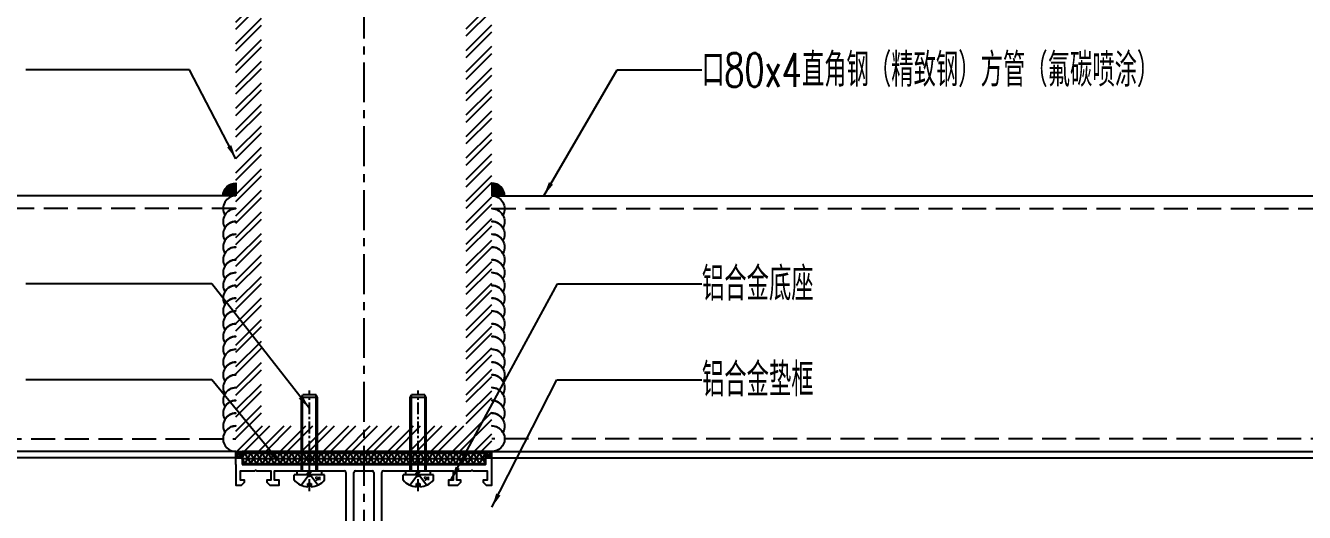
# Model space of a CAD drawing. Extents: x -160106 to 966792, y -663931 to 1550022.
# Drawn here: x -91093.1 to -90693.4, y -86008.6 to -85856.2 of the extents above; entities that cross this region are included whole.
import ezdxf
from ezdxf.enums import TextEntityAlignment as Align

# ---------------------------------------------------------------- set-up
doc = ezdxf.new("R2010")
doc.units = 0
for name, pattern in [('CENTER', [2, 1.25, -0.25, 0.25, -0.25]), ('ZN-CENTER', [2, 1.25, -0.25, 0.25, -0.25]), ('ZN-DASH', [0.35, 0.25, -0.1])]:
    doc.linetypes.add(name, pattern=pattern)
for name, color, linetype in [('!ZN1-填充-8', 8, 'Continuous'), ('!ZN1-文字-7', 7, 'Continuous'), ('!ZN1-标注-173', 173, 'Continuous'), ('!ZN4-焊缝-8', 8, 'Continuous'), ('!ZN4-辅助材料-1', 1, 'Continuous'), ('!ZN4-配件-11', 11, 'Continuous'), ('!ZN5-钢材投影-40', 40, 'Continuous'), ('!ZN5-铝材投影-112', 112, 'Continuous'), ('!ZN5-铝材断面-6', 6, 'Continuous'), ('!ZN6-虚线-8', 8, 'ZN-DASH'), ('A_Hatch', 8, 'Continuous'), ('ZX', 240, 'CENTER'), ('型材截面颜色', 253, 'Continuous'), ('焊缝', 8, 'Continuous')]:
    doc.layers.add(name, color=color, linetype=linetype)
doc.styles.add('DHTEXT-1', font='ROMANS.shx', dxfattribs={"width": 0.7, "bigfont": 'CHINESE.shx'})
doc.styles.add('ZNDimTStyle', font='ROMANS.shx', dxfattribs={"width": 0.7, "bigfont": 'CHINESE.shx'})
doc.styles.add('ZNTextStyle', font='ROMANS.shx', dxfattribs={"width": 0.7, "bigfont": 'CHINESE.shx'})
doc.dimstyles.new('ZN机械-3', dxfattribs={"dimscale": 3, "dimtxt": 2.5, "dimasz": 1.5, "dimexe": 1, "dimexo": 2, "dimgap": 0.9, "dimtad": 1, "dimdec": 0, "dimzin": 0, "dimdsep": 46, "dimtxsty": 'ZNDimTStyle', "dimcen": 2.5, "dimdle": 1, "dimclrd": 173, "dimclre": 173, "dimclrt": 7, "dimazin": 2, "dimtfac": 1, "dimtdec": 4, "dimtix": 1, "dimtmove": 2, "dimatfit": 3, "dimfxl": 0, "dimfrac": 2, "dimtolj": 1, "dimtzin": 0, "dimarcsym": 0})
pattern_1 = [(45, (-63849.03507, 7998.2761), (0.2525697034, 0.9260889125), [1.190625, -0.238125, 0, -0.238125])]

# ---------------------------------------------------------------- blocks, each defined once
blk = doc.blocks.new('20250822083029')
at = {"layer": '!ZN5-铝材断面-6', "elevation": 0}
for points in [[(-40, -2), (-40, 0), (-38, 0), (-38, -2)], [(-40, -2), (-40, -8.5), (-38.2, -8.5), (-37.3, -7.6), (-37.3, -7), (-38.5, -7), (-38.5, -4), (-34.05, -4), (-33.8, -3.8), (-33.55, -4), (-29.1, -4), (-29.1, -7), (-30.3, -7), (-30.3, -7.6), (-29.4, -8.5), (-26.5, -8.5), (-26.5, -7), (-27.9, -7), (-27.9, -4), (-6.1, -4)], [(6.1, -4), (27.9, -4), (27.9, -7), (26.5, -7), (26.5, -8.5), (29.4, -8.5), (30.3, -7.6), (30.3, -7), (29.1, -7), (29.1, -4), (33.55, -4), (33.8, -3.8), (34.05, -4), (38.5, -4), (38.5, -7), (37.3, -7), (37.3, -7.6), (38.2, -8.5), (40, -8.5), (40, -2), (40, 0), (38, 0), (38, -2), (-38, -2)], [(-5.6, -4.5), (-5.6, -43.4), (-3.5, -43.4), (-2.52, -41.45)], [(-3.1, -33), (-3.1, -4.5)], [(-2.6, -4), (2.6, -4)], [(2.52, -41.45), (3.5, -43.4), (5.6, -43.4), (5.6, -4.5)], [(3.1, -4.5), (3.1, -33)], [(2.6, -33.5), (-2.6, -33.5)], [(-2.88, -40.82), (-2.27, -39.61)], [(-2.1, -39.5), (2.1, -39.5)], [(2.27, -39.61), (2.88, -40.82)], [(-2.61, -41.18), (-2.79, -41.09)], [(2.79, -41.09), (2.61, -41.18)]]:
    blk.add_lwpolyline(points, dxfattribs=at)
at = {"layer": '!ZN5-铝材断面-6'}
for centre, major_axis, start_param, end_param in [((-6.1, -4.5), (0.354, 0.354), 5.497787, 7.068583), ((-2.6, -4.5), (-0.354, 0.354), -0.785398, 0.785398), ((2.6, -4.5), (0.354, 0.354), 5.497787, 7.068583), ((6.1, -4.5), (-0.354, 0.354), -0.785398, 0.785398), ((-2.6, -33), (0.354, 0.354), 2.356194, 3.926991), ((2.6, -33), (-0.354, 0.354), 2.356194, 3.926991), ((-2.1, -39.7), (-0.141, 0.141), -0.785398, 0.321751), ((2.1, -39.7), (-0.141, 0.141), 4.390638, 5.497787), ((-2.7, -40.91), (-0.141, 0.141), 0.321751, 1.892547), ((-2.7, -41.36), (0.141, 0.141), 5.497787, 6.604936), ((-2.7, -41.36), (-0.141, 0.141), 3.463343, 3.926991), ((2.7, -41.36), (-0.141, 0.141), -0.321751, 0.785398), ((2.7, -41.36), (0.141, 0.141), 2.356194, 2.819842), ((2.7, -40.91), (0.141, 0.141), 4.390638, 5.961435)]:
    blk.add_ellipse(centre, major_axis=major_axis, ratio=1, start_param=start_param, end_param=end_param, dxfattribs=at)
blk = doc.blocks.new('*U736')
at = {"linetype": 'ByBlock', "ltscale": 10}
for p, q in [((-2.9, 4.75), (-1.3, 4.75)), ((-1.3, -4.75), (-1.3, 4.75)), ((-5, 0.5), (-4, 0.5)), ((-4.54, 2.61), (-1.3, 0.19)), ((-4, 0.5), (-4, -0.5)), ((-1.75, 0.53), (-1.75, 0)), ((-1.3, -3.85), (-1.3, 3.85)), ((-1.3, 3.85), (0, 3.85)), ((0, 0), (-1.3, 0.93)), ((0, -0.7), (-1.3, 0.24)), ((0, 3.85), (0, -3.85)), ((0, 2.5), (22.95, 2.5)), ((0, 2.13), (23.6, 2.13)), ((22.95, -2.5), (22.95, 2.5)), ((22.95, 2.5), (23.7, 2.07)), ((23.7, -2.07), (23.7, 2.07)), ((-4, -0.5), (-5, -0.5)), ((-4.54, -2.61), (-1.3, -0.19)), ((-1.75, -0.53), (-1.75, 0)), ((-1.3, -3.85), (0, -3.85)), ((0, -2.12), (23.6, -2.12)), ((0, -2.5), (22.95, -2.5)), ((22.95, -2.5), (23.7, -2.07)), ((-2.9, -4.75), (-1.3, -4.75))]:
    blk.add_line(p, q, dxfattribs=at)
at = {"color": 0, "linetype": 'ZN-CENTER', "ltscale": 3}
blk.add_line((-6.35, 0), (25.15, 0), dxfattribs=at)
at = {"linetype": 'ByBlock', "ltscale": 10}
for centre, start, end in [((0.56, 0.39), 128.4335, 178.8961), ((0.56, -0.39), 181.1039, 231.5665)]:
    blk.add_arc(centre, 5.56, start, end, dxfattribs=at)
at = {"layer": 'Defpoints', "color": 0, "ltscale": 10, "style": 'DHTEXT-1', "width": 0.7}
blk.add_text('M5', height=1, rotation=90, dxfattribs=at).set_placement((-1.91, -2.64), align=Align.CENTER)
blk = doc.blocks.new('20250822084406')
at = {"layer": 'A_Hatch'}
h = blk.add_hatch(dxfattribs=at)
h.set_pattern_fill('ANSI32', color=256)
h.set_pattern_definition([(45, (-40, -1e-07), (-3.3676, 3.3676), []), (45, (-37.755, -1e-07), (-3.3676, 3.3676), [])])
h.paths.add_polyline_path([(40, 200), (-40, 200), (-40, 0), (40, 0)])
h.paths.add_polyline_path([(-32, 8), (-32, 192), (32, 192), (32, 8)], flags=16)
blk = doc.blocks.new('20250822090644')
at = {"layer": '!ZN1-填充-8', "ltscale": 50}
h = blk.add_hatch(dxfattribs=at)
h.set_pattern_fill('NET3', color=256, scale=0.5)
h.set_pattern_definition([(0, (-63849.0344, 7996.2761), (0, 1.5875), []), (60, (-63849.0344, 7996.2761), (-1.37481533, 0.79375), []), (120, (-63849.0344, 7996.2761), (-1.37481533, -0.79375), [])])
h.paths.add_polyline_path([(-38, -4), (38, -4), (38, -0.01), (-38, 0)])
at = {"layer": '型材截面颜色', "ltscale": 60}
h = blk.add_hatch(dxfattribs=at)
h.set_pattern_fill('ANSI36', color=256, scale=0.3)
h.set_pattern_definition(pattern_1)
h.paths.add_polyline_path([(-40, 0), (-38, 0), (-38, -2), (-40, -2)])
h = blk.add_hatch(dxfattribs=at)
h.set_pattern_fill('ANSI36', color=256, scale=0.3)
h.set_pattern_definition(pattern_1)
h.paths.add_polyline_path([(40, 0), (38, 0), (38, -2), (40, -2)])
at = {"layer": '!ZN4-辅助材料-1'}
for points in [[(-38, -4), (38, -4), (38, 0), (-38, 0)], [(-40, 0), (-38, 0), (-38, -2), (-40, -2)], [(40, 0), (38, 0), (38, -2), (40, -2)]]:
    blk.add_lwpolyline(points, close=True, dxfattribs=at)
blk = doc.blocks.new('*U798')
at = {"layer": '!ZN4-焊缝-8', "ltscale": 20}
h = blk.add_hatch(color=8, dxfattribs=at)
h.dxf.hatch_style = 1
h.paths.add_polyline_path([(4, 80, 0.414214), (0, 84), (0, 80)])
blk.add_lwpolyline([(0, 80), (4, 80, 0.414214), (0, 84)], format="xyb", close=True, dxfattribs=at)
at = {"layer": '!ZN5-钢材投影-40', "ltscale": 0.3}
for p, q in [((0, 80), (284.46, 80)), ((0, 0), (284.46, 0))]:
    blk.add_line(p, q, dxfattribs=at)
at = {"layer": '!ZN5-铝材投影-112'}
for p, q in [((0, -2), (284.46, -2)), ((0.3, -28.4), (284.46, -28.4))]:
    blk.add_line(p, q, dxfattribs=at)
at = {"layer": '!ZN6-虚线-8', "ltscale": 30}
for p, q in [((0, 76), (284.46, 76)), ((284.46, 4), (0, 4))]:
    blk.add_line(p, q, dxfattribs=at)
at = {"layer": '焊缝', "ltscale": 100}
blk.add_lwpolyline([(0, 80, -0.57735), (3.47, 74, 0.267949), (0, 76, -0.57735), (3.47, 70, 0.267949), (0, 72, -0.57735), (3.47, 66, 0.267949), (0, 68, -0.57735), (3.47, 62, 0.267949), (0, 64, -0.57735), (3.47, 58, 0.267949), (0, 60, -0.57735), (3.47, 54, 0.267949), (0, 56, -0.57735), (3.47, 50, 0.267949), (0, 52, -0.57735), (3.47, 46, 0.267949), (0, 48, -0.57735), (3.47, 42, 0.267949), (0, 44, -0.57735), (3.47, 38, 0.267949), (0, 40, -0.57735), (3.47, 34, 0.267949), (0, 36, -0.57735), (3.47, 30, 0.267949), (0, 32, -0.57735), (3.47, 26, 0.267949), (0, 28, -0.57735), (3.47, 22, 0.267949), (0, 24, -0.57735), (3.47, 18, 0.267949), (0, 20, -0.57735), (3.47, 14, 0.267949), (0, 16, -0.57735), (3.47, 10, 0.267949), (0, 12, -0.57735), (3.47, 6, 0.267949), (0, 8, -1), (0, 0, -1)], format="xyb", dxfattribs=at)

msp = doc.modelspace()

# ---------------------------------------------------------------- linework, layer by layer
at = {"layer": 'ZX', "ltscale": 10}
msp.add_line((-90987.4, -85767.75), (-90987.4, -86043.89), dxfattribs=at)

# ---------------------------------------------------------------- block references
at = {"layer": '!ZN4-配件-11', "color": 1, "rotation": 90}
for p in [(-91004.4, -85995.53), (-90970.4, -85995.53)]:
    msp.add_blockref('*U736', p, dxfattribs=at)
at = {"layer": '!ZN5-铝材投影-112', "ltscale": 100, "xscale": -1, "rotation": 359.9999964507855}
msp.add_blockref('*U798', (-91027.4, -85989.53), dxfattribs=at)
at = {"layer": '!ZN5-铝材投影-112', "ltscale": 100}
msp.add_blockref('*U798', (-90947.4, -85989.53), dxfattribs=at)
at = {"layer": '!ZN5-铝材断面-6', "ltscale": 100}
for name, p in [('20250822084406', (-90987.4, -85989.53)), ('20250822090644', (-90987.4, -85989.53)), ('20250822083029', (-90987.4, -85991.53))]:
    msp.add_blockref(name, p, dxfattribs=at)

# ---------------------------------------------------------------- texts
at = {"layer": '!ZN1-文字-7', "ltscale": 20, "style": 'ZNTextStyle', "width": 0.7}
for s, p in [('口80x4直角钢（精致钢）方管（氟碳喷涂）', (-90881.73, -85870.12)), ('铝合金底座', (-90881.73, -85937.06)), ('铝合金垫框', (-90881.73, -85967.06))]:
    msp.add_text(s, height=10.5, dxfattribs=at).set_placement(p, align=Align.MIDDLE_LEFT)

# ---------------------------------------------------------------- leaders
at = {"layer": '!ZN1-标注-173'}
for points in [[(-91027.4, -85897.99), (-91041.86, -85870.12), (-91093.01, -85870.12)], [(-90931.19, -85909.53), (-90908.26, -85870.12), (-90881.73, -85870.12)], [(-91004.4, -85976.03), (-91034.96, -85937.06), (-91093.01, -85937.06)], [(-90960.2, -85998.53), (-90926.86, -85937.06), (-90881.73, -85937.06)], [(-91013.18, -85993.53), (-91034.96, -85967.06), (-91093.01, -85967.06)], [(-90947.4, -86006.98), (-90927.11, -85967.06), (-90881.73, -85967.06)]]:
    msp.add_leader(points, dimstyle='ZN机械-3', dxfattribs=at)

doc.saveas('drawing.dxf')
